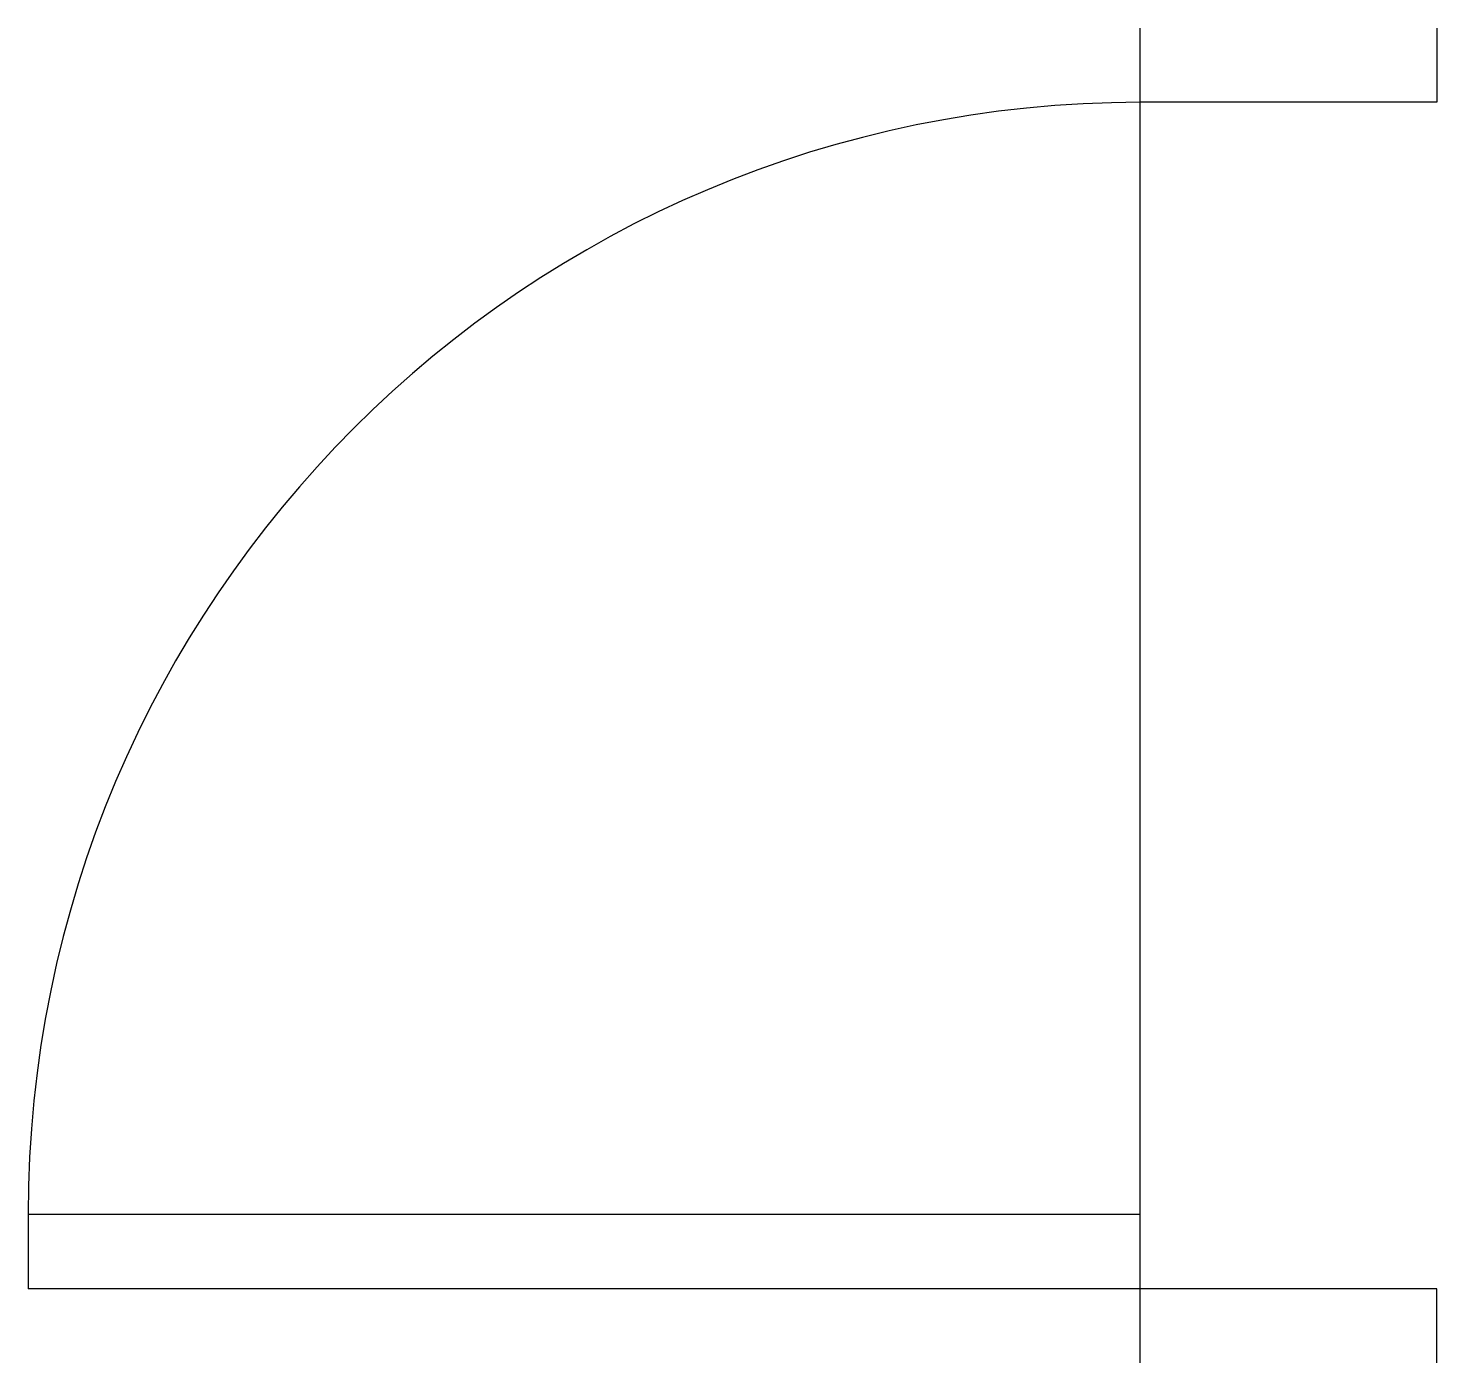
# Model space of a CAD drawing. Header units: centimetres. Extents: x 1563.4 to 1658.4, y -19.4 to 70.6.
import ezdxf

# ---------------------------------------------------------------- set-up
doc = ezdxf.new("R2010")
doc.units = ezdxf.units.CM

msp = doc.modelspace()

# ---------------------------------------------------------------- linework, layer by layer
for p, q in [((1638.391, 65.585), (1638.391, 70.585)), ((1658.391, 70.585), (1658.391, 65.585)), ((1638.391, -9.415), (1638.391, 65.585)), ((1658.391, 65.585), (1638.391, 65.585)), ((1638.391, -9.415), (1563.391, -9.415)), ((1563.391, -9.415), (1563.391, -14.415)), ((1638.391, -19.415), (1638.391, -9.415)), ((1638.391, -14.415), (1563.391, -14.415)), ((1658.391, -14.415), (1638.391, -14.415)), ((1658.391, -19.415), (1658.391, -14.415))]:
    msp.add_line(p, q)
msp.add_arc((1638.391, -9.415), 75, 90, 180)

doc.saveas('drawing.dxf')
